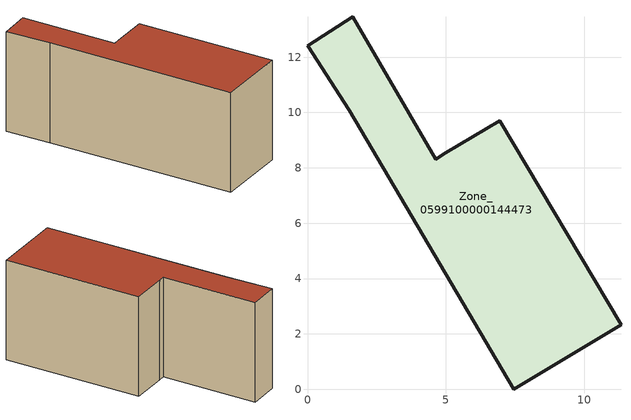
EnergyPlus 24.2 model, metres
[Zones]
Zone_0599100000144473
 floor ground (C_G): 4.63,8.31 4.99,8.55 6.95,9.71 11.32,2.33 7.45,0 1.5,10.07 0,12.42 1.63,13.46 z0
 wall outside (C_F): 7.45,0 11.32,2.33 6.95,9.71 4.99,8.55 4.63,8.31 1.63,13.46 0,12.42 1.5,10.07 7.45,0 z0:6.26
 roof outside (C_R): 4.99,8.55 4.63,8.31 1.63,13.46 0,12.42 1.5,10.07 7.45,0 11.32,2.33 6.95,9.71 z6.26
[BUILDING]
Pand.0599100000144473: North Axis=0; Terrain=City; Loads Convergence Tolerance Value=0.04; Temperature Convergence Tolerance Value=0.4; Solar Distribution=FullExterior; Maximum Number of Warmup Days=25; Minimum Number of Warmup Days=1
[Site:Location]
Rotterdam.The.Hague.AP_ZH_NLD Design_Conditions: Latitude=51.96; Longitude=4.45; Time Zone=1; Elevation=-4.5
[SITE:GROUNDTEMPERATURE:BUILDINGSURFACE]
18, 18, 18, 18, 18, 18, 18, 18, 18, 18, 18, 18
[MATERIAL] Thermal Absorptance=0.9; Solar Absorptance=0.7; Visible Absorptance=0.7
Name | Roughness | Thickness | Conductivity | Density | Specific Heat
G.TI.1946 | MediumSmooth | 0.15 | 1 | 540 | 1210
F.TI.1946 | Rough | 0.3 | 0.857143 | 1920 | 840
R.TI.1946 | MediumRough | 0.2 | 0.1 | 1500 | 1000
[CONSTRUCTION]
C_G: G.TI.1946
C_F: F.TI.1946
C_R: R.TI.1946
[ZONE]
Zone_0599100000144473: Type=1; Multiplier=1; Ceiling Height=Autocalculate; Volume=Autocalculate; Floor Area=autocalculate; Part of Total Floor Area=Yes
[ZONEINFILTRATION:DESIGNFLOWRATE]
Infil_Zone_0599100000144473: Zone or ZoneList or Space or SpaceList=Zone_0599100000144473; Schedule=AlwaysOn; Design Flow Rate Calculation Method=Flow/Area; Flow Rate per Floor Area=0.003; Constant Term Coefficient=1; Temperature Term Coefficient=0; Velocity Term Coefficient=0; Velocity Squared Term Coefficient=0
[HVACTEMPLATE:ZONE:IDEALLOADSAIRSYSTEM]
Zone_0599100000144473: Maximum Heating Supply Air Temperature=50; Minimum Cooling Supply Air Temperature=13; Maximum Heating Supply Air Humidity Ratio=0.0156; Minimum Cooling Supply Air Humidity Ratio=0.0077; Heating Limit=NoLimit; Cooling Limit=NoLimit; Dehumidification Control Type=ConstantSensibleHeatRatio; Cooling Sensible Heat Ratio=0.7; Dehumidification Setpoint=60; Humidification Control Type=None; Humidification Setpoint=30; Outdoor Air Method=None; Outdoor Air Flow Rate per Person=0.00944; Outdoor Air Flow Rate per Zone Floor Area=0; Outdoor Air Flow Rate per Zone=0; Demand Controlled Ventilation Type=None; Outdoor Air Economizer Type=NoEconomizer; Heat Recovery Type=None; Sensible Heat Recovery Effectiveness=0.7; Latent Heat Recovery Effectiveness=0.65
[ZONECONTROL:THERMOSTAT]
ThermostatControl_Zone_0599100000144473: Zone or ZoneList=Zone_0599100000144473; Control Type Schedule=DualSetpointControlType; Control 1=Thermostat_Zone_0599100000144473; Temperature Difference Between Cutout And Setpoint=0
[THERMOSTATSETPOINT:DUALSETPOINT]
Thermostat_Zone_0599100000144473: Heating Setpoint Temperature Schedule=HeatingSetpoint_Zone_0599100000144473; Cooling Setpoint Temperature Schedule=CoolingSetpoint_Zone_0599100000144473
[SCHEDULE:COMPACT]
HeatingSetpoint_Zone_0599100000144473: Through: 12/31, For: AllDays, Until: 24:00, 21
CoolingSetpoint_Zone_0599100000144473: Through: 12/31, For: AllDays, Until: 24:00, 24
DualSetpointControlType: Through: 12/31, For: AllDays, Until: 24:00, 4
AlwaysOn: Through: 12/31, For: AllDays, Until: 24:00, 1
